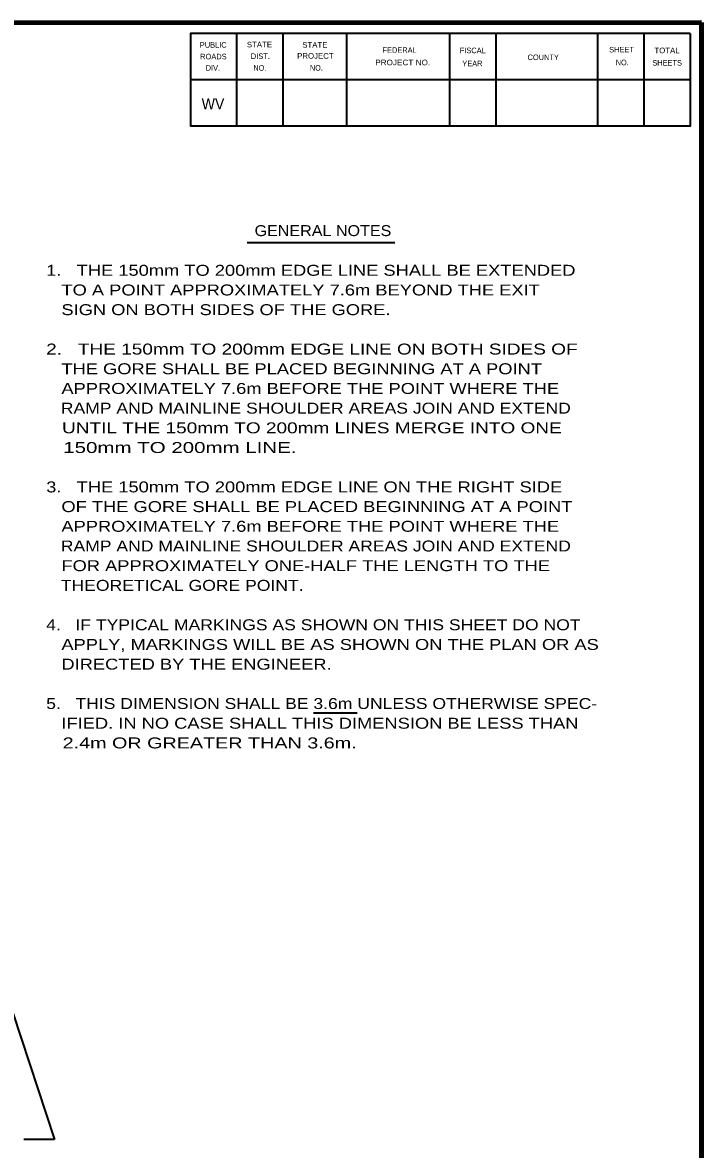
# Model space of a CAD drawing. Extents: x -60 to 795, y -466 to 78.
# Drawn here: x 602.3 to 788.5, y -237.1 to 71.9 of the extents above; entities that cross this region are included whole.
import ezdxf

# ---------------------------------------------------------------- set-up
doc = ezdxf.new("R2010")
doc.units = 0
doc.header["$LTSCALE"] = 1.2
doc.layers.add('1', color=7, linetype='Continuous', lineweight=40)
doc.layers.add('61', color=7, linetype='Continuous', lineweight=35)

msp = doc.modelspace()

# ---------------------------------------------------------------- linework, layer by layer
at = {"layer": '1', "lineweight": 158}
msp.add_line((788.514, -454.191), (788.514, 71.909), dxfattribs=at)
at = {"layer": '1', "lineweight": 13}
msp.add_line((788.514, -454.191), (788.514, 71.909), dxfattribs=at)
at = {"layer": '1', "lineweight": 35}
for p, q in [((663.877, 11.635), (704.359, 11.635)), ((682.066, -117.357), (694.058, -117.357)), ((594.07, -182.921), (611.069, -234.345)), ((611.069, -234.345), (602.655, -234.345))]:
    msp.add_line(p, q, dxfattribs=at)
at = {"layer": '1', "lineweight": 158}
msp.add_lwpolyline([(788.514, 71.909), (-3.186, 71.809), (-3.086, -454.191)], dxfattribs=at)
at = {"layer": '61'}
for p, q in [((661.014, 68.909), (661.014, 43.509)), ((673.714, 68.909), (673.714, 43.509)), ((691.114, 68.909), (691.114, 43.509)), ((719.414, 68.909), (719.414, 43.509)), ((732.114, 68.909), (732.114, 43.509)), ((760.014, 68.909), (760.014, 43.509)), ((772.714, 68.909), (772.714, 43.509)), ((785.414, 56.209), (648.314, 56.209))]:
    msp.add_line(p, q, dxfattribs=at)
for points in [[(785.414, 68.909), (648.314, 68.909), (648.314, 43.509)], [(785.414, 68.909), (785.414, 43.509), (648.314, 43.509)]]:
    msp.add_lwpolyline(points, dxfattribs=at)

# ---------------------------------------------------------------- texts
at = {"layer": '1'}
for s, height, width, p in [('WV', 3.048, 0.95, (651.414, 48.109)), ('GENERAL NOTES', 3, 1.1, (665.931, 13.347)), ('1.   THE 150mm TO 200mm EDGE LINE SHALL BE EXTENDED', 3, 1.25, (608.77, 2.472)), ('   TO A POINT APPROXIMATELY 7.6m BEYOND THE EXIT', 3, 1.25, (608.77, -2.928)), ('   SIGN ON BOTH SIDES OF THE GORE.', 3, 1.25, (608.77, -8.328)), ('2.   THE 150mm TO 200mm EDGE LINE ON BOTH SIDES OF', 3, 1.3, (608.77, -19.128)), ('   THE GORE SHALL BE PLACED BEGINNING AT A POINT', 3, 1.25, (608.77, -24.528)), ('   APPROXIMATELY 7.6m BEFORE THE POINT WHERE THE', 3, 1.25, (608.77, -29.928)), ('   RAMP AND MAINLINE SHOULDER AREAS JOIN AND EXTEND', 3, 1.2, (608.77, -35.328)), ('   UNTIL THE 150mm TO 200mm LINES MERGE INTO ONE', 3, 1.3, (608.77, -40.728)), ('   150mm TO 200mm LINE.', 3, 1.4, (608.77, -46.128)), ('3.   THE 150mm TO 200mm EDGE LINE ON THE RIGHT SIDE', 3, 1.25, (608.77, -56.928)), ('   OF THE GORE SHALL BE PLACED BEGINNING AT A POINT', 3, 1.25, (608.77, -62.328)), ('   APPROXIMATELY 7.6m BEFORE THE POINT WHERE THE', 3, 1.25, (608.77, -67.728)), ('   RAMP AND MAINLINE SHOULDER AREAS JOIN AND EXTEND', 3, 1.2, (608.77, -73.128)), ('   FOR APPROXIMATELY ONE-HALF THE LENGTH TO THE', 3, 1.25, (608.77, -78.528)), ('   THEORETICAL GORE POINT.', 3, 1.2, (608.77, -83.928)), ('4.   IF TYPICAL MARKINGS AS SHOWN ON THIS SHEET DO NOT', 3, 1.2, (608.77, -94.728)), ('   APPLY, MARKINGS WILL BE AS SHOWN ON THE PLAN OR AS', 3, 1.25, (608.77, -100.128)), ('   DIRECTED BY THE ENGINEER.', 3, 1.25, (608.77, -105.528)), ('5.   THIS DIMENSION SHALL BE 3.6m UNLESS OTHERWISE SPEC-', 3, 1.2, (608.77, -116.328)), ('   IFIED. IN NO CASE SHALL THIS DIMENSION BE LESS THAN', 3, 1.25, (608.77, -121.728)), ('   2.4m OR GREATER THAN 3.6m. ', 3, 1.35, (608.77, -127.128))]:
    msp.add_text(s, height=height, dxfattribs=dict(at, width=width)).set_placement(p)
at = {"layer": '61'}
for s, height, rotation, p in [('PUBLIC', 1.525, 0.033, (650.914, 65.009)), ('FEDERAL', 1.523, 0.007, (701.014, 63.609)), ('FISCAL', 1.525, 359.942, (722.214, 63.509)), ('SHEET', 1.525, 0.059, (763.214, 63.709)), ('ROADS', 1.525, 0.124, (651.014, 61.809)), ('DIST.', 1.525, 0.056, (664.914, 61.909)), ('COUNTY', 1.523, 0.069, (740.814, 61.609)), ('DIV.', 1.525, 359.932, (652.514, 58.709)), ('YEAR', 1.523, 0.105, (722.914, 59.909)), ('SHEETS', 1.523, 359.959, (775.014, 60.109))]:
    msp.add_text(s, height=height, rotation=rotation, dxfattribs=at).set_placement(p)
for s, rotation, width, p in [('STATE', 0.059, 1.05, (663.814, 65.109)), ('STATE', 0.059, 1.05, (679.014, 65.009)), ('TOTAL', 359.926, 1.05, (775.614, 63.509)), ('PROJECT', 359.908, 1.05, (677.614, 62.009)), ('NO.', 359.852, 0.9, (665.614, 58.709)), ('NO.', 0.225, 0.9, (681.114, 58.709)), ('PROJECT NO.', 359.922, 1.1, (699.014, 60.209)), ('NO.', 359.852, 0.9, (765.014, 60.209))]:
    msp.add_text(s, height=1.525, rotation=rotation, dxfattribs=dict(at, width=width)).set_placement(p)

doc.saveas('drawing.dxf')
